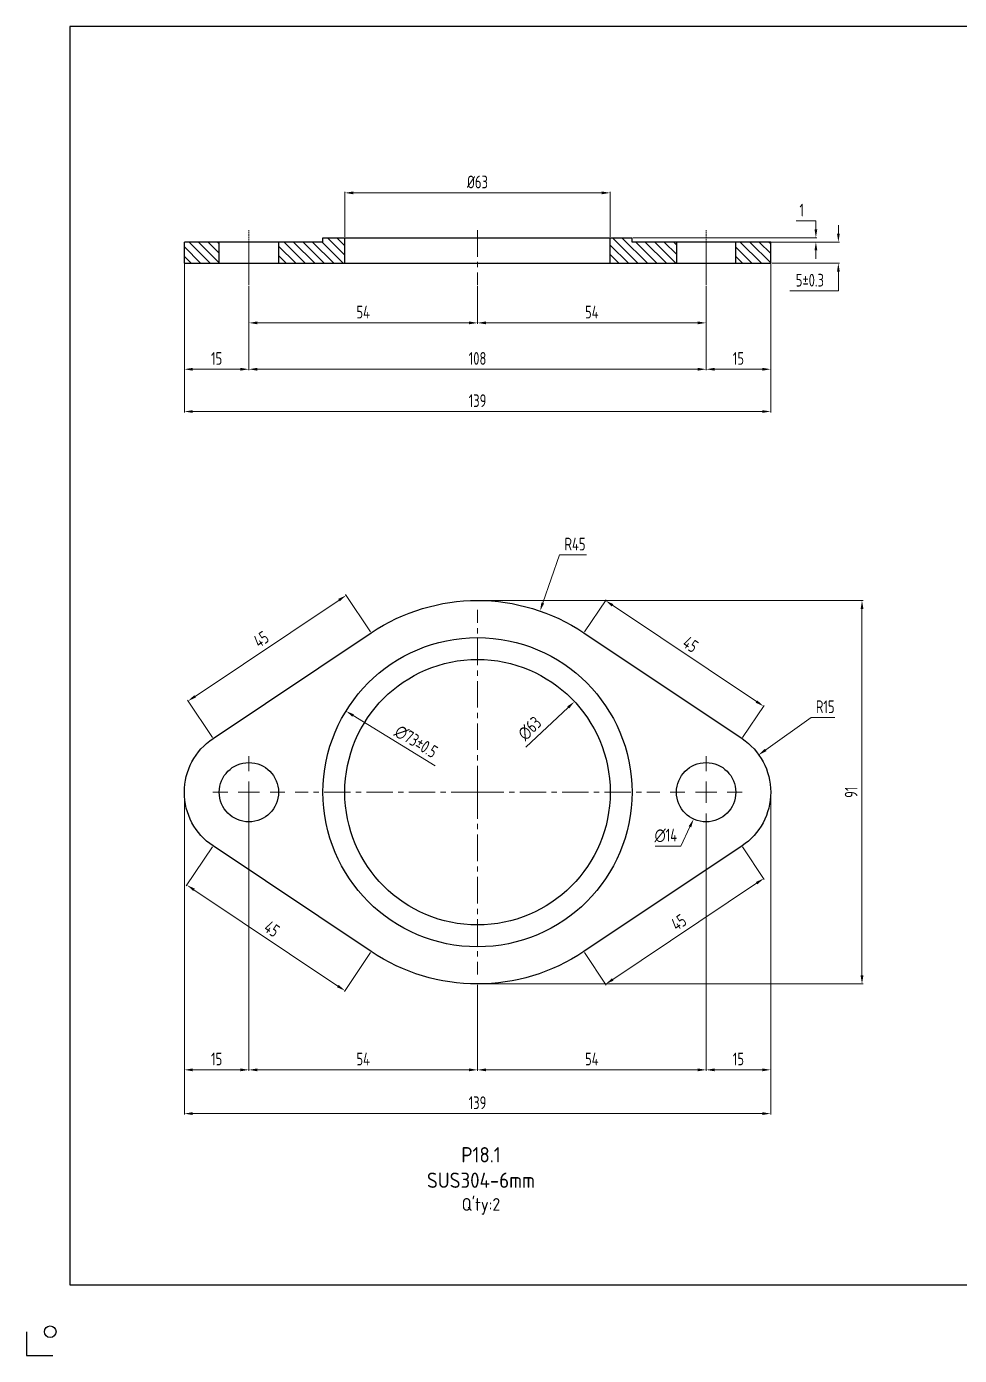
# Model space of a CAD drawing. Header units: millimetres. Extents: x -46397 to 283259, y -8690 to 23983.
# Drawn here: x 259130.7 to 259351.1, y -2330.1 to -2016.5 of the extents above; entities that cross this region are included whole.
import ezdxf

# ---------------------------------------------------------------- set-up
doc = ezdxf.new("R2010")
doc.units = ezdxf.units.MM
doc.linetypes.add('CENTER', pattern=[2, 1.25, -0.25, 0.25, -0.25])
doc.layers.get('Defpoints').update_dxf_attribs({"lineweight": 0})
doc.layers.add('DIM', color=8, linetype='Continuous')
for name, color, linetype, lineweight in [('Dtext', 255, 'Continuous', 20), ('DUONGCHINH', 7, 'Continuous', 25), ('mD_HATCH', 8, 'Continuous', 0), ('mDƯỜNG CƠ BẢN', 255, 'Continuous', 25), ('mDƯỜNG TÂM', 8, 'CENTER', 0)]:
    doc.layers.add(name, color=color, linetype=linetype, lineweight=lineweight)
doc.styles.add('Arial', font='arial.ttf')
doc.styles.add('Chu va so', font='arial.ttf')
doc.styles.add('GHI CHÚ 1', font='isocp_IV25.ttf', dxfattribs={"width": 0.8})
doc.styles.add('TCVN', font='arial.ttf')
doc.dimstyles.new('1-30SCALE', dxfattribs={"dimtxt": 75, "dimasz": 75, "dimexe": 37.5, "dimexo": 30, "dimgap": 30, "dimtad": 1, "dimtoh": 1, "dimdec": 0, "dimdsep": 46, "dimtxsty": 'GHI CHÚ 1', "dimcen": 0.09, "dimclrd": 256, "dimclre": 256, "dimclrt": 2, "dimadec": 0, "dimazin": 0, "dimtfac": 1, "dimtdec": 0, "dimtofl": 0, "dimtmove": 0, "dimatfit": 3, "dimfxl": 1, "dimlwd": 0, "dimlwe": 0, "dimarcsym": 0})
doc.dimstyles.new('1-30SCALE$4', dxfattribs={"dimtxt": 75, "dimasz": 75, "dimexe": 37.5, "dimexo": 30, "dimgap": 30, "dimtad": 1, "dimtoh": 1, "dimdec": 0, "dimdsep": 46, "dimtxsty": 'GHI CHÚ 1', "dimcen": 0.09, "dimclrd": 256, "dimclre": 256, "dimclrt": 2, "dimadec": 0, "dimazin": 0, "dimtfac": 1, "dimtdec": 0, "dimtofl": 0, "dimtmove": 0, "dimatfit": 3, "dimfxl": 1, "dimlwd": 0, "dimlwe": 0, "dimarcsym": 0})
pattern_1 = [(135, (18803.4759, -90659.7425), (-1.122532015, -1.122532015), [])]

# ---------------------------------------------------------------- blocks, each defined once
blk = doc.blocks.new('SW_CENTERMARKSYMBOL_0')
at = {"color": 0, "linetype": 'Continuous', "lineweight": 18}
for p, q in [((0, 2.5), (0, 4.25)), ((-2.5, 0), (-4.25, 0)), ((0, 0), (-1.25, 0)), ((0, 0), (0, 1.25)), ((0, 0), (0, -1.25)), ((0, 0), (1.25, 0)), ((2.5, 0), (4.25, 0)), ((0, -2.5), (0, -4.25))]:
    blk.add_line(p, q, dxfattribs=at)
blk = doc.blocks.new('*D1445')
at = {"layer": 'Defpoints', "color": 0, "transparency": 16777216}
for p in [(259260.12, -2175.8), (259214.32, -2218.6)]:
    blk.add_point(p, dxfattribs=at)
at = {"layer": 'DIM', "linetype": 'Continuous', "lineweight": 0, "transparency": 16777216}
blk.add_line((259248.63, -2186.54), (259258.66, -2177.17), dxfattribs=at)
at = {"layer": 'DIM', "transparency": 16777216}
blk.add_solid([(259258.43, -2176.92), (259258.89, -2177.41), (259260.12, -2175.8)], dxfattribs=at)
at = {"layer": 'DIM', "color": 2, "transparency": 16777216, "insert": (259249.57, -2182.15), "char_height": 3, "attachment_point": 5, "rotation": 43.0607, "style": 'GHI CHÚ 1'}
blk.add_mtext('∅63', dxfattribs=at)
blk = doc.blocks.new('*D1446')
at = {"layer": 'Defpoints', "color": 0, "transparency": 16777216}
for p in [(259294.19, -2190.86), (259288.26, -2203.54)]:
    blk.add_point(p, dxfattribs=at)
at = {"layer": 'DIM', "lineweight": 0, "transparency": 16777216}
for p, q in [((259291.13, -2197.2), (259291.31, -2197.2)), ((259291.22, -2197.29), (259291.22, -2197.11))]:
    blk.add_line(p, q, dxfattribs=at)
at = {"layer": 'DIM', "linetype": 'Continuous', "lineweight": 0, "transparency": 16777216}
for p, q in [((259285.25, -2209.97), (259287.41, -2205.35)), ((259279.17, -2209.97), (259285.25, -2209.97))]:
    blk.add_line(p, q, dxfattribs=at)
at = {"layer": 'DIM', "transparency": 16777216}
blk.add_solid([(259287.11, -2205.21), (259287.71, -2205.49), (259288.26, -2203.54)], dxfattribs=at)
at = {"layer": 'DIM', "color": 2, "transparency": 16777216, "insert": (259281.71, -2207.42), "char_height": 3, "attachment_point": 5, "style": 'GHI CHÚ 1'}
blk.add_mtext('∅14', dxfattribs=at)
blk = doc.blocks.new('*D1434')
at = {"layer": 'Defpoints', "color": 0, "transparency": 16777216}
for p in [(259303.66, -2188.38), (259291.22, -2197.2)]:
    blk.add_point(p, dxfattribs=at)
at = {"layer": 'DIM', "linetype": 'Continuous', "lineweight": 0, "transparency": 16777216}
for p, q in [((259316.07, -2179.58), (259305.29, -2187.22)), ((259321.66, -2179.58), (259316.07, -2179.58))]:
    blk.add_line(p, q, dxfattribs=at)
at = {"layer": 'DIM', "lineweight": 0, "transparency": 16777216}
for p, q in [((259291.13, -2197.2), (259291.31, -2197.2)), ((259291.22, -2197.29), (259291.22, -2197.11))]:
    blk.add_line(p, q, dxfattribs=at)
at = {"layer": 'DIM', "transparency": 16777216}
blk.add_solid([(259305.1, -2186.95), (259305.49, -2187.49), (259303.66, -2188.38)], dxfattribs=at)
at = {"layer": 'DIM', "color": 2, "transparency": 16777216, "insert": (259319.36, -2177.02), "char_height": 3, "attachment_point": 5, "style": 'GHI CHÚ 1'}
blk.add_mtext('R15', dxfattribs=at)
blk = doc.blocks.new('*D1435')
at = {"layer": 'Defpoints', "color": 0, "transparency": 16777216}
for p in [(259251.99, -2154.42), (259237.22, -2197.2)]:
    blk.add_point(p, dxfattribs=at)
at = {"layer": 'DIM', "linetype": 'Continuous', "lineweight": 0, "transparency": 16777216}
for p, q in [((259256.56, -2141.18), (259252.64, -2152.53)), ((259262.94, -2141.18), (259256.56, -2141.18))]:
    blk.add_line(p, q, dxfattribs=at)
at = {"layer": 'DIM', "lineweight": 0, "transparency": 16777216}
for p, q in [((259237.13, -2197.2), (259237.31, -2197.2)), ((259237.22, -2197.29), (259237.22, -2197.11))]:
    blk.add_line(p, q, dxfattribs=at)
at = {"layer": 'DIM', "transparency": 16777216}
blk.add_solid([(259252.32, -2152.43), (259252.95, -2152.64), (259251.99, -2154.42)], dxfattribs=at)
at = {"layer": 'DIM', "color": 2, "transparency": 16777216, "insert": (259260.25, -2138.62), "char_height": 3, "attachment_point": 5, "style": 'GHI CHÚ 1'}
blk.add_mtext('R45', dxfattribs=at)
blk = doc.blocks.new('*D1447')
at = {"layer": 'Defpoints', "color": 0, "transparency": 16777216}
for p in [(259167.97, -2197.2), (259183.22, -2197.2), (259183.22, -2262.73)]:
    blk.add_point(p, dxfattribs=at)
at = {"layer": 'DIM', "linetype": 'Continuous', "lineweight": 0, "transparency": 16777216}
for p, q in [((259167.97, -2197.45), (259167.97, -2262.98)), ((259183.22, -2197.45), (259183.22, -2262.98)), ((259169.97, -2262.73), (259181.22, -2262.73))]:
    blk.add_line(p, q, dxfattribs=at)
at = {"layer": 'DIM', "transparency": 16777216}
for points in [[(259169.97, -2262.4), (259169.97, -2263.07), (259167.97, -2262.73)], [(259181.22, -2262.4), (259181.22, -2263.07), (259183.22, -2262.73)]]:
    blk.add_solid(points, dxfattribs=at)
at = {"layer": 'DIM', "color": 2, "transparency": 16777216, "insert": (259175.6, -2260.17), "char_height": 3, "attachment_point": 5, "style": 'GHI CHÚ 1'}
blk.add_mtext('15', dxfattribs=at)
blk = doc.blocks.new('*D1448')
at = {"layer": 'Defpoints', "color": 0, "transparency": 16777216}
for p in [(259183.22, -2197.2), (259237.22, -2242.45), (259237.22, -2262.73)]:
    blk.add_point(p, dxfattribs=at)
at = {"layer": 'DIM', "linetype": 'Continuous', "lineweight": 0, "transparency": 16777216}
for p, q in [((259183.22, -2197.45), (259183.22, -2262.98)), ((259237.22, -2242.7), (259237.22, -2262.98)), ((259185.22, -2262.73), (259235.22, -2262.73))]:
    blk.add_line(p, q, dxfattribs=at)
at = {"layer": 'DIM', "transparency": 16777216}
for points in [[(259185.22, -2262.4), (259185.22, -2263.07), (259183.22, -2262.73)], [(259235.22, -2262.4), (259235.22, -2263.07), (259237.22, -2262.73)]]:
    blk.add_solid(points, dxfattribs=at)
at = {"layer": 'DIM', "color": 2, "transparency": 16777216, "insert": (259210.22, -2260.17), "char_height": 3, "attachment_point": 5, "style": 'GHI CHÚ 1'}
blk.add_mtext('54', dxfattribs=at)
blk = doc.blocks.new('*D1436')
at = {"layer": 'Defpoints', "color": 0, "transparency": 16777216}
for p in [(259291.22, -2204.2), (259237.22, -2242.45), (259291.22, -2262.73)]:
    blk.add_point(p, dxfattribs=at)
at = {"layer": 'DIM', "linetype": 'Continuous', "lineweight": 0, "transparency": 16777216}
for p, q in [((259291.22, -2204.45), (259291.22, -2262.98)), ((259237.22, -2242.7), (259237.22, -2262.98)), ((259239.22, -2262.73), (259289.22, -2262.73))]:
    blk.add_line(p, q, dxfattribs=at)
at = {"layer": 'DIM', "transparency": 16777216}
for points in [[(259239.22, -2262.4), (259239.22, -2263.07), (259237.22, -2262.73)], [(259289.22, -2262.4), (259289.22, -2263.07), (259291.22, -2262.73)]]:
    blk.add_solid(points, dxfattribs=at)
at = {"layer": 'DIM', "color": 2, "transparency": 16777216, "insert": (259264.22, -2260.17), "char_height": 3, "attachment_point": 5, "style": 'GHI CHÚ 1'}
blk.add_mtext('54', dxfattribs=at)
blk = doc.blocks.new('*D1449')
at = {"layer": 'Defpoints', "color": 0, "transparency": 16777216}
for p in [(259306.47, -2197.2), (259291.22, -2204.2), (259306.47, -2262.73)]:
    blk.add_point(p, dxfattribs=at)
at = {"layer": 'DIM', "linetype": 'Continuous', "lineweight": 0, "transparency": 16777216}
for p, q in [((259306.47, -2197.45), (259306.47, -2262.98)), ((259291.22, -2204.45), (259291.22, -2262.98)), ((259293.22, -2262.73), (259304.47, -2262.73))]:
    blk.add_line(p, q, dxfattribs=at)
at = {"layer": 'DIM', "transparency": 16777216}
for points in [[(259293.22, -2262.4), (259293.22, -2263.07), (259291.22, -2262.73)], [(259304.47, -2262.4), (259304.47, -2263.07), (259306.47, -2262.73)]]:
    blk.add_solid(points, dxfattribs=at)
at = {"layer": 'DIM', "color": 2, "transparency": 16777216, "insert": (259298.85, -2260.17), "char_height": 3, "attachment_point": 5, "style": 'GHI CHÚ 1'}
blk.add_mtext('15', dxfattribs=at)
blk = doc.blocks.new('*D1450')
at = {"layer": 'Defpoints', "color": 0, "transparency": 16777216}
for p in [(259167.97, -2197.2), (259306.47, -2197.2), (259306.47, -2273.06)]:
    blk.add_point(p, dxfattribs=at)
at = {"layer": 'DIM', "linetype": 'Continuous', "lineweight": 0, "transparency": 16777216}
for p, q in [((259167.97, -2197.45), (259167.97, -2273.31)), ((259306.47, -2197.45), (259306.47, -2273.31)), ((259169.97, -2273.06), (259304.47, -2273.06))]:
    blk.add_line(p, q, dxfattribs=at)
at = {"layer": 'DIM', "transparency": 16777216}
for points in [[(259169.97, -2272.72), (259169.97, -2273.39), (259167.97, -2273.06)], [(259304.47, -2272.72), (259304.47, -2273.39), (259306.47, -2273.06)]]:
    blk.add_solid(points, dxfattribs=at)
at = {"layer": 'DIM', "color": 2, "transparency": 16777216, "insert": (259237.22, -2270.49), "char_height": 3, "attachment_point": 5, "style": 'GHI CHÚ 1'}
blk.add_mtext('139', dxfattribs=at)
blk = doc.blocks.new('*D1451')
at = {"layer": 'Defpoints', "color": 0, "transparency": 16777216}
for p in [(259237.22, -2151.95), (259328.04, -2151.95), (259237.22, -2242.45)]:
    blk.add_point(p, dxfattribs=at)
at = {"layer": 'DIM', "linetype": 'Continuous', "lineweight": 0, "transparency": 16777216}
for p, q in [((259237.47, -2151.95), (259328.29, -2151.95)), ((259328.04, -2240.45), (259328.04, -2153.95)), ((259237.47, -2242.45), (259328.29, -2242.45))]:
    blk.add_line(p, q, dxfattribs=at)
at = {"layer": 'DIM', "transparency": 16777216}
for points in [[(259327.71, -2153.95), (259328.38, -2153.95), (259328.04, -2151.95)], [(259327.71, -2240.45), (259328.38, -2240.45), (259328.04, -2242.45)]]:
    blk.add_solid(points, dxfattribs=at)
at = {"layer": 'DIM', "color": 2, "transparency": 16777216, "insert": (259325.48, -2197.2), "char_height": 3, "attachment_point": 5, "rotation": 90, "style": 'GHI CHÚ 1'}
blk.add_mtext('91', dxfattribs=at)
blk = doc.blocks.new('*D1452')
at = {"layer": 'Defpoints', "color": 0, "transparency": 16777216}
for p in [(259206.18, -2150.74), (259212.08, -2159.57), (259174.75, -2184.52)]:
    blk.add_point(p, dxfattribs=at)
at = {"layer": 'DIM', "linetype": 'Continuous', "lineweight": 0, "transparency": 16777216}
for p, q in [((259211.95, -2159.37), (259206.04, -2150.53)), ((259170.51, -2174.57), (259204.52, -2151.85)), ((259174.61, -2184.31), (259168.71, -2175.47))]:
    blk.add_line(p, q, dxfattribs=at)
at = {"layer": 'DIM', "transparency": 16777216}
for points in [[(259204.33, -2151.57), (259204.7, -2152.13), (259206.18, -2150.74)], [(259170.32, -2174.29), (259170.69, -2174.85), (259168.85, -2175.68)]]:
    blk.add_solid(points, dxfattribs=at)
at = {"layer": 'DIM', "color": 2, "transparency": 16777216, "insert": (259186.09, -2161.08), "char_height": 3, "attachment_point": 5, "rotation": 33.749, "style": 'GHI CHÚ 1'}
blk.add_mtext('45', dxfattribs=at)
blk = doc.blocks.new('*D1453')
at = {"layer": 'Defpoints', "color": 0, "transparency": 16777216}
for p in [(259174.75, -2209.88), (259168.58, -2219.12), (259212.08, -2234.82)]:
    blk.add_point(p, dxfattribs=at)
at = {"layer": 'DIM', "linetype": 'Continuous', "lineweight": 0, "transparency": 16777216}
for p, q in [((259174.61, -2210.09), (259168.44, -2219.32)), ((259204.25, -2242.95), (259170.24, -2220.23)), ((259211.95, -2235.03), (259205.77, -2244.27))]:
    blk.add_line(p, q, dxfattribs=at)
at = {"layer": 'DIM', "transparency": 16777216}
for points in [[(259170.43, -2219.95), (259170.06, -2220.5), (259168.58, -2219.12)], [(259204.43, -2242.67), (259204.06, -2243.23), (259205.91, -2244.06)]]:
    blk.add_solid(points, dxfattribs=at)
at = {"layer": 'DIM', "color": 2, "transparency": 16777216, "insert": (259188.67, -2229.46), "char_height": 3, "attachment_point": 5, "rotation": 326.251, "style": 'GHI CHÚ 1'}
blk.add_mtext('45', dxfattribs=at)
blk = doc.blocks.new('*D1454')
at = {"layer": 'Defpoints', "color": 0, "transparency": 16777216}
for p in [(259299.7, -2209.88), (259304.83, -2217.56), (259262.36, -2234.82)]:
    blk.add_point(p, dxfattribs=at)
at = {"layer": 'DIM', "linetype": 'Continuous', "lineweight": 0, "transparency": 16777216}
for p, q in [((259299.83, -2210.09), (259304.97, -2217.77)), ((259269.16, -2241.39), (259303.16, -2218.67)), ((259262.5, -2235.03), (259267.63, -2242.71))]:
    blk.add_line(p, q, dxfattribs=at)
at = {"layer": 'DIM', "transparency": 16777216}
for points in [[(259302.98, -2218.39), (259303.35, -2218.95), (259304.83, -2217.56)], [(259268.97, -2241.12), (259269.34, -2241.67), (259267.49, -2242.5)]]:
    blk.add_solid(points, dxfattribs=at)
at = {"layer": 'DIM', "color": 2, "transparency": 16777216, "insert": (259284.74, -2227.9), "char_height": 3, "attachment_point": 5, "rotation": 33.749, "style": 'GHI CHÚ 1'}
blk.add_mtext('45', dxfattribs=at)
blk = doc.blocks.new('*D1455')
at = {"layer": 'Defpoints', "color": 0, "transparency": 16777216}
for p in [(259267.45, -2151.96), (259262.36, -2159.57), (259299.7, -2184.52)]:
    blk.add_point(p, dxfattribs=at)
at = {"layer": 'DIM', "linetype": 'Continuous', "lineweight": 0, "transparency": 16777216}
for p, q in [((259262.5, -2159.37), (259267.59, -2151.76)), ((259303.12, -2175.8), (259269.11, -2153.07)), ((259299.83, -2184.31), (259304.92, -2176.7))]:
    blk.add_line(p, q, dxfattribs=at)
at = {"layer": 'DIM', "transparency": 16777216}
for points in [[(259269.29, -2152.8), (259268.92, -2153.35), (259267.45, -2151.96)], [(259303.3, -2175.52), (259302.93, -2176.07), (259304.78, -2176.91)]]:
    blk.add_solid(points, dxfattribs=at)
at = {"layer": 'DIM', "color": 2, "transparency": 16777216, "insert": (259287.54, -2162.31), "char_height": 3, "attachment_point": 5, "rotation": 326.251, "style": 'GHI CHÚ 1'}
blk.add_mtext('45', dxfattribs=at)
blk = doc.blocks.new('*D1460')
at = {"layer": 'Defpoints', "color": 0, "transparency": 16777216}
for p in [(259206.15, -2178.05), (259268.3, -2216.35)]:
    blk.add_point(p, dxfattribs=at)
at = {"layer": 'DIM', "linetype": 'Continuous', "lineweight": 0, "transparency": 16777216}
blk.add_line((259227.19, -2191.01), (259207.85, -2179.1), dxfattribs=at)
at = {"layer": 'DIM', "transparency": 16777216}
blk.add_solid([(259208.03, -2178.81), (259207.68, -2179.38), (259206.15, -2178.05)], dxfattribs=at)
at = {"layer": 'DIM', "color": 2, "transparency": 16777216, "insert": (259222.72, -2185.25), "char_height": 3, "attachment_point": 5, "rotation": 328.3529, "style": 'GHI CHÚ 1'}
blk.add_mtext('∅73%%P0.5', dxfattribs=at)
blk = doc.blocks.new('*D1461')
at = {"layer": 'Defpoints', "color": 0, "transparency": 16777216}
for p in [(259273.72, -2066.33), (259296.71, -2067.33), (259317.15, -2067.33)]:
    blk.add_point(p, dxfattribs=at)
at = {"layer": 'DIM', "linetype": 'Continuous', "lineweight": 0, "transparency": 16777216}
for p, q in [((259312.47, -2062.33), (259317.15, -2062.33)), ((259317.15, -2064.33), (259317.15, -2062.33)), ((259273.97, -2066.33), (259317.4, -2066.33)), ((259296.96, -2067.33), (259317.4, -2067.33)), ((259317.15, -2069.33), (259317.15, -2071.33))]:
    blk.add_line(p, q, dxfattribs=at)
at = {"layer": 'DIM', "transparency": 16777216}
for points in [[(259316.82, -2064.33), (259317.48, -2064.33), (259317.15, -2066.33)], [(259316.82, -2069.33), (259317.48, -2069.33), (259317.15, -2067.33)]]:
    blk.add_solid(points, dxfattribs=at)
at = {"layer": 'DIM', "color": 2, "transparency": 16777216, "insert": (259313.81, -2059.8), "char_height": 3, "attachment_point": 5, "style": 'GHI CHÚ 1'}
blk.add_mtext('1', dxfattribs=at)
blk = doc.blocks.new('*D1462')
at = {"layer": 'Defpoints', "color": 0, "transparency": 16777216}
for p in [(259296.71, -2067.33), (259306.47, -2072.33), (259322.46, -2072.33)]:
    blk.add_point(p, dxfattribs=at)
at = {"layer": 'DIM', "linetype": 'Continuous', "lineweight": 0, "transparency": 16777216}
for p, q in [((259322.46, -2065.33), (259322.46, -2063.33)), ((259296.96, -2067.33), (259322.71, -2067.33)), ((259306.72, -2072.33), (259322.71, -2072.33)), ((259322.46, -2074.33), (259322.46, -2076.33)), ((259322.46, -2078.89), (259322.46, -2076.33)), ((259310.99, -2078.89), (259322.46, -2078.89))]:
    blk.add_line(p, q, dxfattribs=at)
at = {"layer": 'DIM', "transparency": 16777216}
for points in [[(259322.13, -2065.33), (259322.8, -2065.33), (259322.46, -2067.33)], [(259322.13, -2074.33), (259322.8, -2074.33), (259322.46, -2072.33)]]:
    blk.add_solid(points, dxfattribs=at)
at = {"layer": 'DIM', "color": 2, "transparency": 16777216, "insert": (259315.73, -2076.34), "char_height": 3, "attachment_point": 5, "style": 'GHI CHÚ 1'}
blk.add_mtext('5%%P0.3', dxfattribs=at)
blk = doc.blocks.new('*D1478')
at = {"layer": 'Defpoints', "color": 0, "transparency": 16777216}
for p in [(259183.22, -2077.42), (259237.22, -2077.42), (259237.22, -2086.42)]:
    blk.add_point(p, dxfattribs=at)
at = {"layer": 'DIM', "linetype": 'Continuous', "lineweight": 0, "transparency": 16777216}
for p, q in [((259183.22, -2077.67), (259183.22, -2086.67)), ((259237.22, -2077.67), (259237.22, -2086.67)), ((259185.22, -2086.42), (259235.22, -2086.42))]:
    blk.add_line(p, q, dxfattribs=at)
at = {"layer": 'DIM', "transparency": 16777216}
for points in [[(259185.22, -2086.08), (259185.22, -2086.75), (259183.22, -2086.42)], [(259235.22, -2086.08), (259235.22, -2086.75), (259237.22, -2086.42)]]:
    blk.add_solid(points, dxfattribs=at)
at = {"layer": 'DIM', "color": 2, "transparency": 16777216, "insert": (259210.22, -2083.86), "char_height": 3, "attachment_point": 5, "style": 'GHI CHÚ 1'}
blk.add_mtext('54', dxfattribs=at)
blk = doc.blocks.new('*D1479')
at = {"layer": 'Defpoints', "color": 0, "transparency": 16777216}
for p in [(259237.22, -2077.42), (259291.22, -2077.42), (259291.22, -2086.42)]:
    blk.add_point(p, dxfattribs=at)
at = {"layer": 'DIM', "linetype": 'Continuous', "lineweight": 0, "transparency": 16777216}
for p, q in [((259237.22, -2077.67), (259237.22, -2086.67)), ((259291.22, -2077.67), (259291.22, -2086.67)), ((259239.22, -2086.42), (259289.22, -2086.42))]:
    blk.add_line(p, q, dxfattribs=at)
at = {"layer": 'DIM', "transparency": 16777216}
for points in [[(259239.22, -2086.08), (259239.22, -2086.75), (259237.22, -2086.42)], [(259289.22, -2086.08), (259289.22, -2086.75), (259291.22, -2086.42)]]:
    blk.add_solid(points, dxfattribs=at)
at = {"layer": 'DIM', "color": 2, "transparency": 16777216, "insert": (259264.22, -2083.86), "char_height": 3, "attachment_point": 5, "style": 'GHI CHÚ 1'}
blk.add_mtext('54', dxfattribs=at)
blk = doc.blocks.new('*D1480')
at = {"layer": 'Defpoints', "color": 0, "transparency": 16777216}
for p in [(259167.97, -2069.83), (259306.47, -2072.33), (259306.47, -2107.34)]:
    blk.add_point(p, dxfattribs=at)
at = {"layer": 'DIM', "linetype": 'Continuous', "lineweight": 0, "transparency": 16777216}
for p, q in [((259167.97, -2070.08), (259167.97, -2107.59)), ((259306.47, -2072.58), (259306.47, -2107.59)), ((259169.97, -2107.34), (259304.47, -2107.34))]:
    blk.add_line(p, q, dxfattribs=at)
at = {"layer": 'DIM', "transparency": 16777216}
for points in [[(259169.97, -2107.01), (259169.97, -2107.67), (259167.97, -2107.34)], [(259304.47, -2107.01), (259304.47, -2107.67), (259306.47, -2107.34)]]:
    blk.add_solid(points, dxfattribs=at)
at = {"layer": 'DIM', "color": 2, "transparency": 16777216, "insert": (259237.22, -2104.78), "char_height": 3, "attachment_point": 5, "style": 'GHI CHÚ 1'}
blk.add_mtext('139', dxfattribs=at)
blk = doc.blocks.new('*D1481')
at = {"layer": 'Defpoints', "color": 0, "transparency": 16777216}
for p in [(259167.97, -2072.33), (259183.22, -2077.42), (259167.97, -2097.36)]:
    blk.add_point(p, dxfattribs=at)
at = {"layer": 'DIM', "linetype": 'Continuous', "lineweight": 0, "transparency": 16777216}
for p, q in [((259167.97, -2072.58), (259167.97, -2097.61)), ((259183.22, -2077.67), (259183.22, -2097.61)), ((259181.22, -2097.36), (259169.97, -2097.36))]:
    blk.add_line(p, q, dxfattribs=at)
at = {"layer": 'DIM', "transparency": 16777216}
for points in [[(259169.97, -2097.03), (259169.97, -2097.7), (259167.97, -2097.36)], [(259181.22, -2097.03), (259181.22, -2097.7), (259183.22, -2097.36)]]:
    blk.add_solid(points, dxfattribs=at)
at = {"layer": 'DIM', "color": 2, "transparency": 16777216, "insert": (259175.6, -2094.81), "char_height": 3, "attachment_point": 5, "style": 'GHI CHÚ 1'}
blk.add_mtext('15', dxfattribs=at)
blk = doc.blocks.new('*D1482')
at = {"layer": 'Defpoints', "color": 0, "transparency": 16777216}
for p in [(259306.47, -2072.33), (259291.22, -2077.42), (259306.47, -2097.36)]:
    blk.add_point(p, dxfattribs=at)
at = {"layer": 'DIM', "linetype": 'Continuous', "lineweight": 0, "transparency": 16777216}
for p, q in [((259306.47, -2072.58), (259306.47, -2097.61)), ((259291.22, -2077.67), (259291.22, -2097.61)), ((259293.22, -2097.36), (259304.47, -2097.36))]:
    blk.add_line(p, q, dxfattribs=at)
at = {"layer": 'DIM', "transparency": 16777216}
for points in [[(259293.22, -2097.03), (259293.22, -2097.7), (259291.22, -2097.36)], [(259304.47, -2097.03), (259304.47, -2097.7), (259306.47, -2097.36)]]:
    blk.add_solid(points, dxfattribs=at)
at = {"layer": 'DIM', "color": 2, "transparency": 16777216, "insert": (259298.85, -2094.81), "char_height": 3, "attachment_point": 5, "style": 'GHI CHÚ 1'}
blk.add_mtext('15', dxfattribs=at)
blk = doc.blocks.new('*D1483')
at = {"layer": 'Defpoints', "color": 0, "transparency": 16777216}
for p in [(259183.22, -2077.42), (259291.22, -2077.42), (259183.22, -2097.36)]:
    blk.add_point(p, dxfattribs=at)
at = {"layer": 'DIM', "linetype": 'Continuous', "lineweight": 0, "transparency": 16777216}
for p, q in [((259183.22, -2077.67), (259183.22, -2097.61)), ((259291.22, -2077.67), (259291.22, -2097.61)), ((259289.22, -2097.36), (259185.22, -2097.36))]:
    blk.add_line(p, q, dxfattribs=at)
at = {"layer": 'DIM', "transparency": 16777216}
for points in [[(259185.22, -2097.03), (259185.22, -2097.7), (259183.22, -2097.36)], [(259289.22, -2097.03), (259289.22, -2097.7), (259291.22, -2097.36)]]:
    blk.add_solid(points, dxfattribs=at)
at = {"layer": 'DIM', "color": 2, "transparency": 16777216, "insert": (259237.22, -2094.81), "char_height": 3, "attachment_point": 5, "style": 'GHI CHÚ 1'}
blk.add_mtext('108', dxfattribs=at)
blk = doc.blocks.new('*D1484')
at = {"layer": 'Defpoints', "color": 0, "transparency": 16777216}
for p in [(259268.56, -2055.73), (259205.88, -2066.33), (259268.56, -2066.33)]:
    blk.add_point(p, dxfattribs=at)
at = {"layer": 'DIM', "linetype": 'Continuous', "lineweight": 0, "transparency": 16777216}
for p, q in [((259205.88, -2066.08), (259205.88, -2055.48)), ((259207.88, -2055.73), (259266.56, -2055.73)), ((259268.56, -2066.08), (259268.56, -2055.48))]:
    blk.add_line(p, q, dxfattribs=at)
at = {"layer": 'DIM', "transparency": 16777216}
for points in [[(259207.88, -2055.39), (259207.88, -2056.06), (259205.88, -2055.73)], [(259266.56, -2055.39), (259266.56, -2056.06), (259268.56, -2055.73)]]:
    blk.add_solid(points, dxfattribs=at)
at = {"layer": 'DIM', "color": 2, "transparency": 16777216, "insert": (259237.22, -2053.16), "char_height": 3, "attachment_point": 5, "style": 'GHI CHÚ 1'}
blk.add_mtext('%%C63', dxfattribs=at)
blk = doc.blocks.new('*U1828')
at = {"lineweight": 25}
for points in [[(0, 0), (499.12, 0), (499.12, 326.95), (0, 326.95)], [(0, 0), (377.38, 0), (377.38, 326.95), (0, 326.95)]]:
    blk.add_lwpolyline(points, close=True, dxfattribs=at)
at = {"lineweight": 25, "elevation": -0.01}
blk.add_lwpolyline([(-11.24, -12.22), (-11.24, -18.32), (-4.37, -18.32)], dxfattribs=at)
at = {"lineweight": 25}
blk.add_circle((-5.09, -12.17, -0.01), 1.51, dxfattribs=at)
at = {"layer": 'Dtext', "ltscale": 0.1}
for tag, p, height, style in [('REV_3', (380.6, 122.8), 2.17, 'TCVN'), ('FOR_APPROVAL3', (402.34, 122.65, -0.02), 2.61, 'TCVN'), ('REV_2', (380.6, 114.69), 2.17, 'TCVN'), ('FOR_APPROVAL2', (402.34, 114.53, -0.02), 2.61, 'TCVN'), ('REV_1', (380.6, 106.57), 2.17, 'TCVN'), ('FOR_APPROVAL1', (402.34, 106.42, -0.02), 2.61, 'TCVN'), ('REV_0', (380.6, 98.45), 2.17, 'TCVN'), ('NGUOI_VE', (425.5, 98.34, -0.02), 2.61, 'TCVN'), ('NGUOI_KIEM_2', (448.55, 98.34, -0.02), 2.61, 'TCVN'), ('NGUOI_DUYET', (476.4, 98.34, -0.02), 2.61, 'TCVN'), ('1.1_A4', (477.79, 4.95, -0.02), 2.61, 'Chu va so'), ('A4_A4', (486.47, 4.95, -0.02), 2.61, 'Chu va so'), ('REV.', (493.62, 4.95, -0.02), 2.61, 'Chu va so')]:
    blk.add_attdef(tag, p, '', height=height, dxfattribs=dict(at, style=style))
for tag, p, height, style, width in [('NGAY_REV03', (386.11, 122.65, -0.02), 2.26, 'TCVN', 0.95), ('NGAY_REV02', (386.11, 114.53, -0.02), 2.26, 'TCVN', 0.95), ('NGAY_REV01', (386.11, 106.42, -0.02), 2.26, 'TCVN', 0.95), ('NGAY_REV0', (386.11, 98.3, -0.02), 2.26, 'TCVN', 0.95), ('DWD.NO', (385.9, 2.12, -0.02), 3.48, 'Chu va so', 0.85)]:
    blk.add_attdef(tag, p, '', height=height, dxfattribs=dict(at, style=style, width=width))
at = {"layer": 'Dtext', "lineweight": 25, "ltscale": 0.1, "style": 'Chu va so'}
for tag, p, height in [('PROJECT_CODE', (411.04, 40.87), 5.22), ('TITLE1', (388.45, 31.17, -0.02), 3.48), ('TITLE2', (388.45, 22.99, -0.02), 3.48), ('TITLE3', (388.45, 14.87, -0.02), 3.48)]:
    blk.add_attdef(tag, p, '', height=height, dxfattribs=at)

msp = doc.modelspace()

# ---------------------------------------------------------------- hatches: boundary and pattern name
at = {"layer": 'mD_HATCH'}
h = msp.add_hatch(dxfattribs=at)
h.set_pattern_fill('ANSI31', color=251, scale=0.5, angle=90, style=0)
h.set_pattern_definition(pattern_1)
h.paths.add_polyline_path([(259190.22, -2072.33), (259190.22, -2067.33), (259200.72, -2067.33), (259200.72, -2066.33), (259205.88, -2066.33), (259205.88, -2072.33)], flags=0)
h = msp.add_hatch(dxfattribs=at)
h.set_pattern_fill('ANSI31', color=251, scale=0.5, angle=90, style=0)
h.set_pattern_definition(pattern_1)
h.paths.add_polyline_path([(259284.22, -2072.33), (259284.22, -2067.33), (259273.72, -2067.33), (259273.72, -2066.33), (259268.56, -2066.33), (259268.56, -2072.33)], flags=0)
h = msp.add_hatch(dxfattribs=at)
h.set_pattern_fill('ANSI31', color=251, scale=0.5, angle=90, style=0)
h.set_pattern_definition(pattern_1)
h.paths.add_polyline_path([(259176.22, -2072.33), (259167.97, -2072.33), (259167.97, -2067.33), (259176.22, -2067.33)], flags=0)
h = msp.add_hatch(dxfattribs=at)
h.set_pattern_fill('ANSI31', color=251, scale=0.5, angle=90, style=0)
h.set_pattern_definition(pattern_1)
h.paths.add_polyline_path([(259298.22, -2072.33), (259306.47, -2072.33), (259306.47, -2067.33), (259298.22, -2067.33)], flags=0)

# ---------------------------------------------------------------- linework, layer by layer
at = {"layer": 'DUONGCHINH'}
for p, q in [((259200.72, -2067.33, -2.25), (259200.72, -2066.33, -2.25)), ((259200.72, -2066.33, -2.25), (259273.72, -2066.33, -2.25)), ((259205.88, -2072.33, -2.25), (259205.88, -2066.33, -2.25)), ((259268.56, -2072.33, -2.25), (259268.56, -2066.33, -2.25)), ((259268.56, -2069.48, -2.25), (259268.56, -2066.33, -2.25)), ((259273.72, -2067.33, -2.25), (259273.72, -2066.33, -2.25)), ((259167.97, -2072.33, -2.25), (259167.97, -2067.33, -2.25)), ((259200.72, -2067.33, -2.25), (259167.97, -2067.33, -2.25)), ((259176.22, -2072.33, -2.25), (259176.22, -2067.33, -2.25)), ((259190.22, -2067.33, -2.25), (259190.22, -2072.33, -2.25)), ((259306.47, -2067.33, -2.25), (259273.72, -2067.33, -2.25)), ((259284.22, -2067.33, -2.25), (259284.22, -2072.33, -2.25)), ((259298.22, -2072.33, -2.25), (259298.22, -2067.33, -2.25)), ((259306.47, -2072.33, -2.25), (259306.47, -2067.33, -2.25)), ((259167.97, -2072.33, -2.25), (259306.47, -2072.33, -2.25))]:
    msp.add_line(p, q, dxfattribs=at)
at = {"layer": 'DUONGCHINH', "elevation": -2.25}
msp.add_lwpolyline([(259212.08, -2159.57, -0.303337), (259262.36, -2159.57), (259299.7, -2184.52, -0.534522), (259299.7, -2209.88), (259262.36, -2234.82, -0.303337), (259212.08, -2234.82), (259174.75, -2209.88, -0.534522), (259174.75, -2184.52)], format="xyb", close=True, dxfattribs=at)
at = {"layer": 'DUONGCHINH'}
for centre, radius in [((259237.22, -2197.2, -2.25), 36.5), ((259237.22, -2197.2, -2.25), 31.34), ((259183.22, -2197.2, -2.25), 7), ((259291.22, -2197.2, -2.25), 7)]:
    msp.add_circle(centre, radius, dxfattribs=at)
at = {"layer": 'mDƯỜNG CƠ BẢN', "color": 7}
for p, q in [((259172.25, -2072.33, -2.25), (259177.22, -2072.33, -2.25)), ((259189.22, -2072.33, -2.25), (259194.19, -2072.33, -2.25))]:
    msp.add_line(p, q, dxfattribs=at)
at = {"layer": 'mDƯỜNG TÂM', "ltscale": 0.2}
for p, q in [((259183.22, -2064.54, -2.25), (259183.22, -2077.42, -2.25)), ((259291.22, -2064.54, -2.25), (259291.22, -2077.42, -2.25))]:
    msp.add_line(p, q, dxfattribs=at)
at = {"layer": 'mDƯỜNG TÂM', "lineweight": 0, "ltscale": 5}
for p, q in [((259237.22, -2064.54, -2.25), (259237.22, -2077.42, -2.25)), ((259237.22, -2197.2, -2.25), (259237.22, -2154.13, -2.25)), ((259237.22, -2197.2, -2.25), (259194.16, -2197.2, -2.25)), ((259237.22, -2197.2, -2.25), (259280.29, -2197.2, -2.25)), ((259237.22, -2197.2, -2.25), (259237.22, -2240.26, -2.25))]:
    msp.add_line(p, q, dxfattribs=at)

# ---------------------------------------------------------------- block references
at = {"layer": 'mDƯỜNG TÂM', "lineweight": 0, "yscale": 2, "zscale": 2}
for p, xscale in [((259183.22, -2197.2, -2.25), 2), ((259291.22, -2197.2, -2.25), -2)]:
    msp.add_blockref('SW_CENTERMARKSYMBOL_0', p, dxfattribs=dict(at, xscale=xscale))

# ---------------------------------------------------------------- texts
at = {"insert": (259217.24, -2280.97, -0.15), "char_height": 3.6082, "attachment_point": 1, "style": 'Arial'}
msp.add_mtext_dynamic_manual_height_columns("\\pxqc;{\\Fisocp|c0;P18.1\\P\\C7;SUS304\\C0;-6mm\\P\\H0.83333x;Q'ty:2}", width=41.5949, gutter_width=0.564, heights=[16.19], dxfattribs=at)

# ---------------------------------------------------------------- dimensions: what is measured, and where the dimension line sits
at = {"layer": 'DIM'}
dim = msp.add_linear_dim(base=(259268.56, -2055.73, -2.25), p1=(259205.88, -2066.33, -2.25), p2=(259268.56, -2066.33, -2.25), text='%%C<>', dimstyle='1-30SCALE', override={"dimtxt": 3, "dimasz": 2, "dimexe": 0.25, "dimexo": 0.25, "dimgap": 1, "dimtmove": 1}, dxfattribs=at)
dim.commit()
dim.dimension.update_dxf_attribs({"geometry": '*D1484', "text_midpoint": (259237.22, -2053.16, -2.25)})
dim = msp.add_linear_dim(base=(259317.15, -2067.33, -2.25), p1=(259273.72, -2066.33, -2.25), p2=(259296.71, -2067.33, -2.25), angle=90, dimstyle='1-30SCALE', override={"dimtxt": 3, "dimasz": 2, "dimexe": 0.25, "dimexo": 0.25, "dimgap": 1, "dimtmove": 1}, dxfattribs=at)
dim.commit()
dim.dimension.update_dxf_attribs({"geometry": '*D1461', "text_midpoint": (259317.15, -2062.33, -2.25), "dimtype": 160})
dim = msp.add_linear_dim(base=(259322.46, -2072.33, -2.25), p1=(259296.71, -2067.33, -2.25), p2=(259306.47, -2072.33, -2.25), angle=90, text='<>%%P0.3', dimstyle='1-30SCALE', override={"dimtxt": 3, "dimasz": 2, "dimexe": 0.25, "dimexo": 0.25, "dimgap": 1, "dimtmove": 1}, dxfattribs=at)
dim.commit()
dim.dimension.update_dxf_attribs({"geometry": '*D1462', "text_midpoint": (259320.71, -2078.89, -2.25), "dimtype": 160})
for base, p1, p2, picture, middle in [((259306.4728954, -2107.34063036, -2.24615305), (259167.9728954, -2069.82614934, -2.24615305), (259306.4728954, -2072.32614934, -2.24615305), '*D1480', (259237.2228954, -2104.77628125, -2.24615305)), ((259167.97, -2097.36, -2.25), (259183.22, -2077.42, -2.25), (259167.97, -2072.33, -2.25), '*D1481', (259175.6, -2094.81, -2.25)), ((259306.47, -2097.36, -2.25), (259291.22, -2077.42, -2.25), (259306.47, -2072.33, -2.25), '*D1482', (259298.85, -2094.81, -2.25)), ((259237.22, -2086.42, -2.25), (259183.22, -2077.42, -2.25), (259237.22, -2077.42, -2.25), '*D1478', (259210.22, -2083.86, -2.25)), ((259183.22, -2097.36, -2.25), (259291.22, -2077.42, -2.25), (259183.22, -2077.42, -2.25), '*D1483', (259237.22, -2094.81, -2.25)), ((259291.22, -2086.42, -2.25), (259237.22, -2077.42, -2.25), (259291.22, -2077.42, -2.25), '*D1479', (259264.22, -2083.86, -2.25)), ((259183.22, -2262.73, -2.25), (259167.97, -2197.2, -2.25), (259183.22, -2197.2, -2.25), '*D1447', (259175.6, -2260.17, -2.25)), ((259306.4728954, -2273.05575535, -2.24615305), (259167.9728954, -2197.19846751, -2.24615305), (259306.4728954, -2197.19846751, -2.24615305), '*D1450', (259237.2228954, -2270.49140623, -2.24615305)), ((259237.22, -2262.73, -2.25), (259183.22, -2197.2, -2.25), (259237.22, -2242.45, -2.25), '*D1448', (259210.22, -2260.17, -2.25)), ((259306.47, -2262.73, -2.25), (259291.22, -2204.2, -2.25), (259306.47, -2197.2, -2.25), '*D1449', (259298.85, -2260.17, -2.25)), ((259291.22, -2262.73, -2.25), (259237.22, -2242.45, -2.25), (259291.22, -2204.2, -2.25), '*D1436', (259264.22, -2260.17, -2.25))]:
    dim = msp.add_linear_dim(base=base, p1=p1, p2=p2, dimstyle='1-30SCALE', override={"dimtxt": 3, "dimasz": 2, "dimexe": 0.25, "dimexo": 0.25, "dimgap": 1, "dimtmove": 1}, dxfattribs=at)
    dim.commit()
    dim.dimension.update_dxf_attribs({"geometry": picture, "text_midpoint": middle})
for center, mpoint, picture, middle in [((259237.22, -2197.2, -2.25), (259251.99, -2154.42, -2.25), '*D1435', (259256.56, -2141.18, -2.25)), ((259291.22, -2197.2, -2.25), (259303.66, -2188.38, -2.25), '*D1434', (259316.07, -2179.58, -2.25))]:
    dim = msp.add_radius_dim(center=center, mpoint=mpoint, dimstyle='1-30SCALE$4', override={"dimtxt": 3, "dimasz": 2, "dimexe": 0.25, "dimexo": 0.25, "dimgap": 1, "dimtmove": 1}, dxfattribs=at)
    dim.commit()
    dim.dimension.update_dxf_attribs({"geometry": picture, "text_midpoint": middle, "dimtype": 164})
for p1, p2, distance, picture, middle in [((259174.75, -2184.52, -2.25), (259212.08, -2159.57, -2.25), 10.63, '*D1452', (259186.09, -2161.08, -2.25)), ((259299.7, -2184.52, -2.25), (259262.36, -2159.57, -2.25), -9.15, '*D1455', (259287.54, -2162.31, -2.25)), ((259212.08, -2234.82, -2.25), (259174.75, -2209.88, -2.25), 11.11, '*D1453', (259188.67, -2229.46, -2.25)), ((259262.36, -2234.82, -2.25), (259299.7, -2209.88, -2.25), -9.24, '*D1454', (259284.74, -2227.9, -2.25))]:
    dim = msp.add_aligned_dim(p1=p1, p2=p2, distance=distance, dimstyle='1-30SCALE', override={"dimtxt": 3, "dimasz": 2, "dimexe": 0.25, "dimexo": 0.25, "dimgap": 1, "dimtmove": 1}, dxfattribs=at)
    dim.commit()
    dim.dimension.update_dxf_attribs({"geometry": picture, "text_midpoint": middle})
dim = msp.add_linear_dim(base=(259328.04289541, -2151.94846751, -2.24615305), p1=(259237.2228954, -2242.44846751, -2.24615305), p2=(259237.2228954, -2151.94846751, -2.24615305), angle=90, dimstyle='1-30SCALE', override={"dimtxt": 3, "dimasz": 2, "dimexe": 0.25, "dimexo": 0.25, "dimgap": 1, "dimtmove": 1}, dxfattribs=at)
dim.commit()
dim.dimension.update_dxf_attribs({"geometry": '*D1451', "text_midpoint": (259325.47854629, -2197.19846751, -2.24615305)})
dim = msp.add_diameter_dim_2p(p1=(259214.32, -2218.6, -2.25), p2=(259260.12, -2175.8, -2.25), dimstyle='1-30SCALE', override={"dimtxt": 3, "dimasz": 2, "dimexe": 0.25, "dimexo": 0.25, "dimgap": 1, "dimtmove": 1}, dxfattribs=at)
dim.commit()
dim.dimension.update_dxf_attribs({"geometry": '*D1445', "text_midpoint": (259251.32, -2184.02, -2.25), "dimtype": 163})
dim = msp.add_diameter_dim_2p(p1=(259268.3, -2216.35, -2.25), p2=(259206.15, -2178.05, -2.25), text='<>%%P0.5', dimstyle='1-30SCALE', override={"dimtxt": 3, "dimasz": 2, "dimexe": 0.25, "dimexo": 0.25, "dimgap": 1, "dimtmove": 1}, dxfattribs=at)
dim.commit()
dim.dimension.update_dxf_attribs({"geometry": '*D1460', "text_midpoint": (259221.38, -2187.43, -2.25), "dimtype": 163})
dim = msp.add_diameter_dim_2p(p1=(259294.19, -2190.86, -2.25), p2=(259288.26, -2203.54, -2.25), dimstyle='1-30SCALE', override={"dimtxt": 3, "dimasz": 2, "dimexe": 0.25, "dimexo": 0.25, "dimgap": 1, "dimtmove": 1}, dxfattribs=at)
dim.commit()
dim.dimension.update_dxf_attribs({"geometry": '*D1446', "text_midpoint": (259281.71, -2207.42, -2.25)})

# ---------------------------------------------------------------- next in the draw order: block references
at = {"xscale": 0.9084576280678549, "yscale": 0.9084576280678549, "zscale": 0.9084576280678549}
msp.add_blockref('*U1828', (259140.91, -2313.49, -0.15), dxfattribs=at)

doc.saveas('drawing.dxf')
